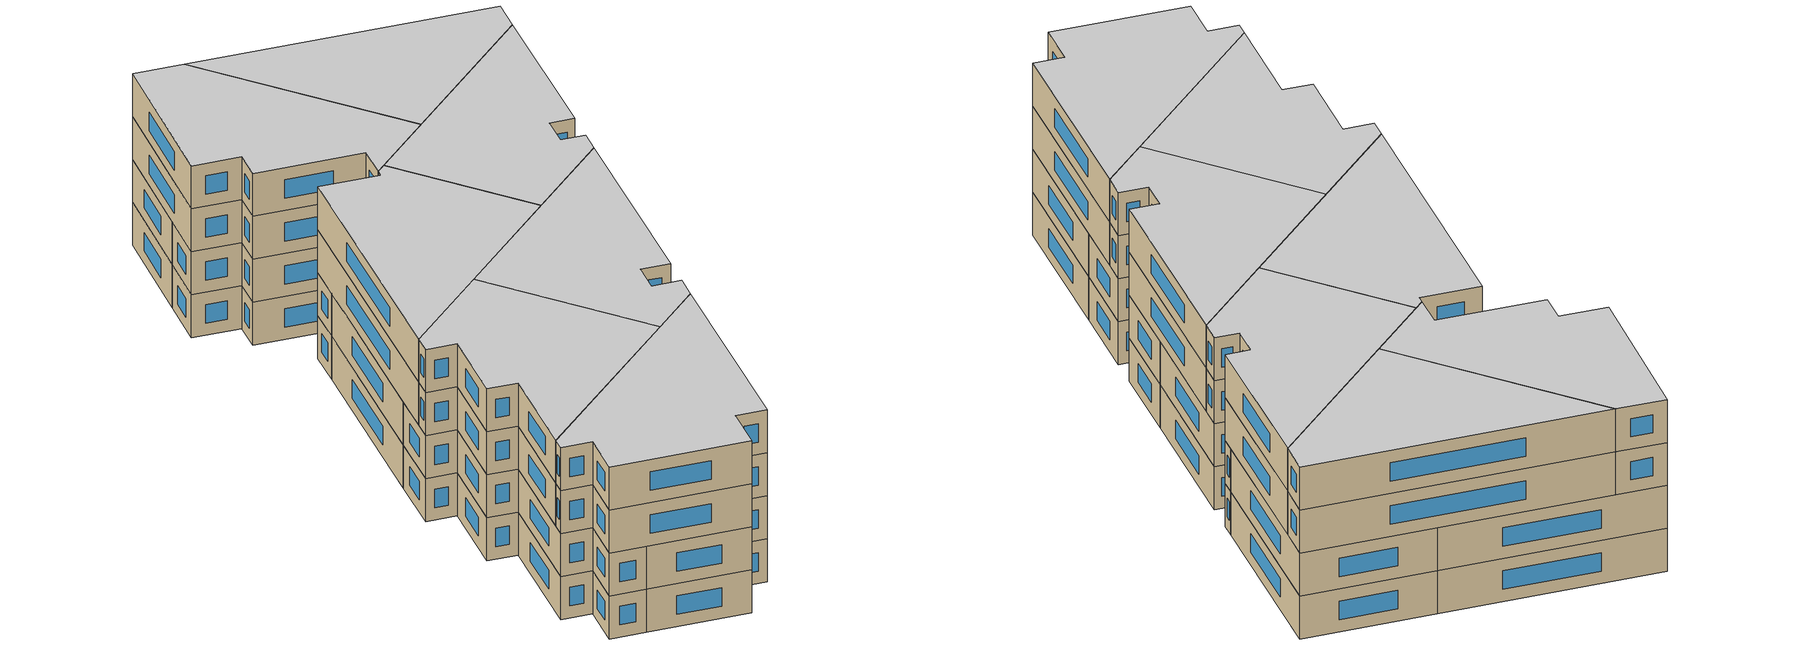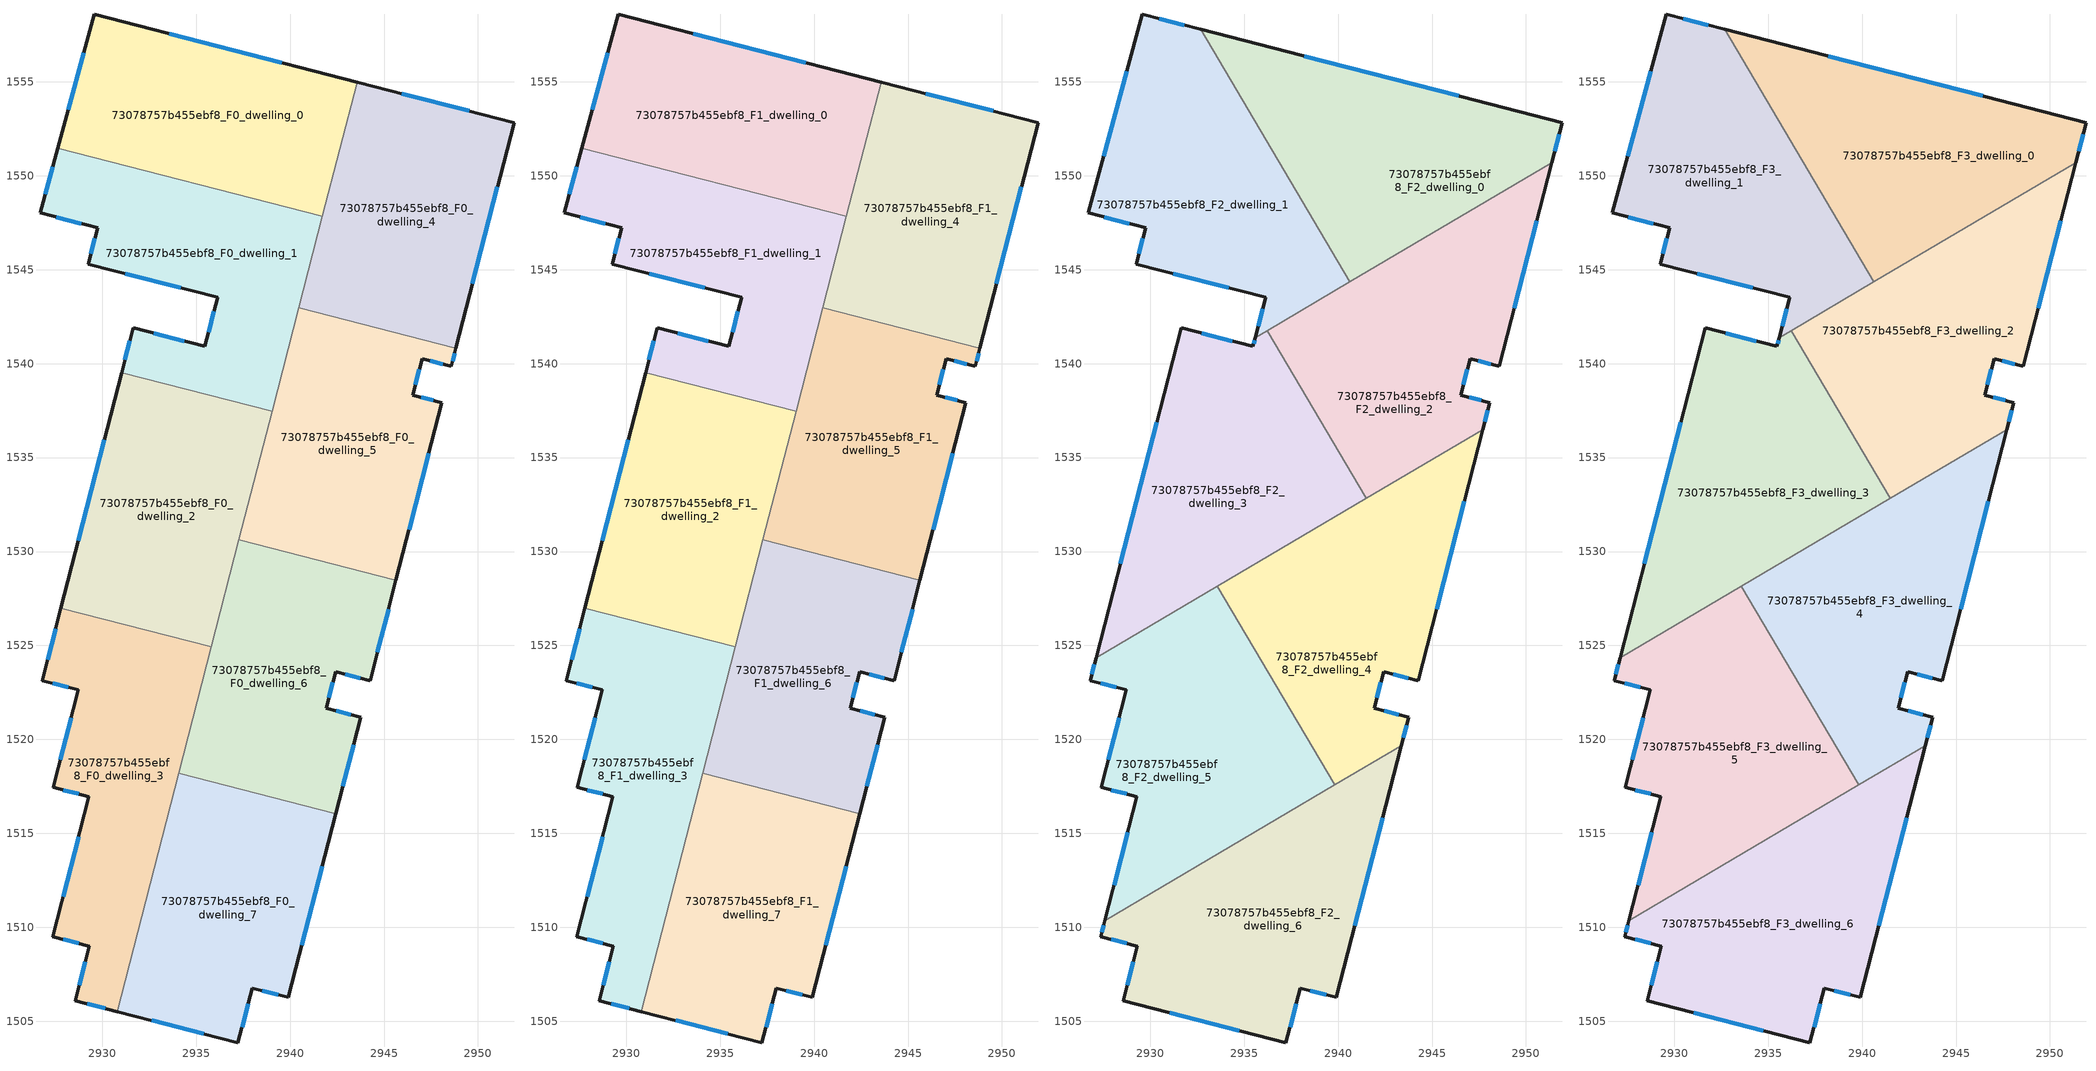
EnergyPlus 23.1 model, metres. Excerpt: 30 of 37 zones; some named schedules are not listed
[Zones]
73078757b455ebf8_F0_dwelling_0
 floor ground (EU_floor_Construction): 2943.56,1554.99 2941.72,1547.84 2927.63,1551.48 2929.58,1558.6 z0
 wall outside (EU_wall_Construction): 2943.56,1554.99 2929.58,1558.6 2927.63,1551.48 z0:3
 wall to 73078757b455ebf8_F0_dwelling_1 (EU_wall_Construction): 2927.63,1551.48 2941.72,1547.84 z0:3
 wall to 73078757b455ebf8_F0_dwelling_4 (EU_wall_Construction): 2941.72,1547.84 2943.56,1554.99 z0:3
 window (EU_Window_Construction): 2929.02,1556.56 2928.19,1553.51 / 2939.57,1556.02 2933.57,1557.57 z0.86:2.14
73078757b455ebf8_F0_dwelling_1
 floor ground (EU_floor_Construction): 2941.72,1547.84 2939.04,1537.45 2931.03,1539.52 2931.65,1541.9 2935.47,1540.92 2936.14,1543.52 2929.26,1545.3 2929.76,1547.23 2926.69,1548.03 2927.63,1551.48 z0
 wall outside (EU_wall_Construction): 2927.63,1551.48 2926.69,1548.03 2929.76,1547.23 2929.26,1545.3 2936.14,1543.52 2935.47,1540.92 2931.65,1541.9 2931.03,1539.52 z0:3
 wall to 73078757b455ebf8_F0_dwelling_2 (EU_wall_Construction): 2931.03,1539.52 2939.04,1537.45 z0:3
 wall to 73078757b455ebf8_F0_dwelling_5 (EU_wall_Construction): 2939.04,1537.45 2940.47,1542.98 z0:3
 wall to 73078757b455ebf8_F0_dwelling_4 (EU_wall_Construction): 2940.47,1542.99 2941.72,1547.84 z0:3
 window (EU_Window_Construction): 2931.22,1544.79 2934.17,1544.03 / 2929.61,1546.68 2929.4,1545.85 / 2927.56,1547.8 2928.88,1547.46 / 2927.36,1550.49 2926.96,1549.01 / 2931.47,1541.22 2931.21,1540.2 / 2934.38,1541.2 2932.74,1541.62 / 2935.95,1542.78 2935.66,1541.66 z0.86:2.14
73078757b455ebf8_F0_dwelling_2
 floor ground (EU_floor_Construction): 2939.04,1537.45 2935.81,1524.93 2927.8,1526.99 2931.03,1539.52 z0
 wall outside (EU_wall_Construction): 2931.03,1539.52 2927.8,1526.99 z0:3
 wall to 73078757b455ebf8_F0_dwelling_3 (EU_wall_Construction): 2927.8,1526.99 2935.81,1524.93 z0:3
 wall to 73078757b455ebf8_F0_dwelling_6 (EU_wall_Construction): 2935.81,1524.93 2937.28,1530.62 z0:3
 wall to 73078757b455ebf8_F0_dwelling_5 (EU_wall_Construction): 2937.28,1530.62 2939.04,1537.45 z0:3
 window (EU_Window_Construction): 2930.11,1535.94 2928.73,1530.57 z0.86:2.14
73078757b455ebf8_F0_dwelling_3
 floor ground (EU_floor_Construction): 2935.81,1524.93 2930.81,1505.51 2928.55,1506.09 2929.3,1509 2927.37,1509.5 2929.29,1516.95 2927.4,1517.44 2928.73,1522.63 2926.81,1523.13 2927.8,1526.99 z0
 wall outside (EU_wall_Construction): 2927.8,1526.99 2926.81,1523.13 2928.73,1522.63 2927.4,1517.44 2929.29,1516.95 2927.37,1509.5 2929.3,1509 2928.55,1506.09 2930.81,1505.51 z0:3
 wall to 73078757b455ebf8_F0_dwelling_7 (EU_wall_Construction): 2930.81,1505.51 2934.08,1518.19 z0:3
 wall to 73078757b455ebf8_F0_dwelling_6 (EU_wall_Construction): 2934.08,1518.19 2935.81,1524.93 z0:3
 window (EU_Window_Construction): 2927.94,1517.3 2928.75,1517.09 / 2928.35,1521.15 2927.78,1518.92 / 2927.36,1522.99 2928.18,1522.77 / 2927.52,1525.89 2927.09,1524.23 / 2929.2,1505.93 2930.16,1505.68 / 2929.09,1508.17 2928.77,1506.92 / 2927.92,1509.35 2928.75,1509.14 / 2928.74,1514.82 2927.92,1511.63 z0.86:2.14
73078757b455ebf8_F0_dwelling_4
 floor ground (EU_floor_Construction): 2951.92,1552.84 2948.83,1540.83 2940.47,1542.99 2943.56,1554.99 z0
 wall outside (EU_wall_Construction): 2948.83,1540.83 2951.92,1552.84 2943.56,1554.99 z0:3
 wall to 73078757b455ebf8_F0_dwelling_5 (EU_wall_Construction): 2940.47,1542.99 2948.83,1540.83 z0:3
 window (EU_Window_Construction): 2949.53,1553.45 2945.95,1554.37 / 2949.71,1544.26 2951.04,1549.41 z0.86:2.14
73078757b455ebf8_F0_dwelling_5
 floor ground (EU_floor_Construction): 2948.83,1540.83 2948.58,1539.86 2947.03,1540.26 2946.53,1538.33 2948.08,1537.93 2945.64,1528.47 2937.28,1530.62 2940.47,1542.99 z0
 wall outside (EU_wall_Construction): 2945.64,1528.47 2948.08,1537.93 2946.53,1538.33 2947.03,1540.26 2948.58,1539.86 2948.83,1540.83 z0:3
 wall to 73078757b455ebf8_F0_dwelling_6 (EU_wall_Construction): 2937.28,1530.62 2945.64,1528.47 z0:3
 window (EU_Window_Construction): 2948.65,1540.14 2948.75,1540.55 / 2947.47,1540.15 2948.13,1539.98 / 2946.67,1538.88 2946.88,1539.71 / 2947.63,1538.04 2946.97,1538.21 / 2946.33,1531.17 2947.38,1535.22 z0.86:2.14
73078757b455ebf8_F0_dwelling_6
 floor ground (EU_floor_Construction): 2945.64,1528.47 2944.26,1523.12 2942.42,1523.59 2941.92,1521.65 2943.76,1521.18 2942.43,1516.04 2934.08,1518.19 2937.28,1530.62 z0
 wall outside (EU_wall_Construction): 2942.43,1516.04 2943.76,1521.18 2941.92,1521.65 2942.42,1523.59 2944.26,1523.12 2945.64,1528.47 z0:3
 wall to 73078757b455ebf8_F0_dwelling_7 (EU_wall_Construction): 2934.08,1518.19 2942.43,1516.04 z0:3
 window (EU_Window_Construction): 2943.23,1521.31 2942.44,1521.52 / 2942.81,1517.5 2943.38,1519.71 / 2944.65,1524.64 2945.24,1526.94 / 2942.94,1523.45 2943.73,1523.25 / 2942.06,1522.21 2942.28,1523.04 z0.86:2.14
73078757b455ebf8_F0_dwelling_7
 floor ground (EU_floor_Construction): 2942.43,1516.04 2939.91,1506.26 2937.98,1506.76 2937.23,1503.86 2930.81,1505.51 2934.08,1518.19 z0
 wall outside (EU_wall_Construction): 2930.81,1505.51 2937.23,1503.86 2937.98,1506.76 2939.91,1506.26 2942.43,1516.04 z0:3
 window (EU_Window_Construction): 2932.64,1505.04 2935.39,1504.33 / 2940.63,1509.05 2941.71,1513.24 / 2938.53,1506.62 2939.36,1506.4 / 2937.44,1504.69 2937.76,1505.93 z0.86:2.14
73078757b455ebf8_F1_dwelling_0
 floor to 73078757b455ebf8_F0_dwelling_0 (EU_floor_Construction): 2943.56,1554.99 2941.72,1547.84 2927.63,1551.48 2929.58,1558.6 z3
 wall outside (EU_wall_Construction): 2943.56,1554.99 2929.58,1558.6 2927.63,1551.48 z3:6
 wall to 73078757b455ebf8_F1_dwelling_1 (EU_wall_Construction): 2927.63,1551.48 2941.72,1547.84 z3:6
 wall to 73078757b455ebf8_F1_dwelling_4 (EU_wall_Construction): 2941.72,1547.84 2943.56,1554.99 z3:6
 window (EU_Window_Construction): 2929.02,1556.56 2928.19,1553.51 / 2939.57,1556.02 2933.57,1557.57 z3.86:5.14
73078757b455ebf8_F1_dwelling_1
 floor to 73078757b455ebf8_F0_dwelling_1 (EU_floor_Construction): 2941.72,1547.84 2939.04,1537.45 2931.03,1539.52 2931.65,1541.9 2935.47,1540.92 2936.14,1543.52 2929.26,1545.3 2929.76,1547.23 2926.69,1548.03 2927.63,1551.48 z3
 wall outside (EU_wall_Construction): 2927.63,1551.48 2926.69,1548.03 2929.76,1547.23 2929.26,1545.3 2936.14,1543.52 2935.47,1540.92 2931.65,1541.9 2931.03,1539.52 z3:6
 wall to 73078757b455ebf8_F1_dwelling_2 (EU_wall_Construction): 2931.03,1539.52 2939.04,1537.45 z3:6
 wall to 73078757b455ebf8_F1_dwelling_5 (EU_wall_Construction): 2939.04,1537.45 2940.47,1542.98 z3:6
 wall to 73078757b455ebf8_F1_dwelling_4 (EU_wall_Construction): 2940.47,1542.99 2941.72,1547.84 z3:6
 window (EU_Window_Construction): 2931.22,1544.79 2934.17,1544.03 / 2929.61,1546.68 2929.4,1545.85 / 2927.56,1547.8 2928.88,1547.46 / 2927.36,1550.49 2926.96,1549.01 / 2931.47,1541.22 2931.21,1540.2 / 2934.38,1541.2 2932.74,1541.62 / 2935.95,1542.78 2935.66,1541.66 z3.86:5.14
73078757b455ebf8_F1_dwelling_2
 floor to 73078757b455ebf8_F0_dwelling_2 (EU_floor_Construction): 2939.04,1537.45 2935.81,1524.93 2927.8,1526.99 2931.03,1539.52 z3
 wall outside (EU_wall_Construction): 2931.03,1539.52 2927.8,1526.99 z3:6
 wall to 73078757b455ebf8_F1_dwelling_3 (EU_wall_Construction): 2927.8,1526.99 2935.81,1524.93 z3:6
 wall to 73078757b455ebf8_F1_dwelling_6 (EU_wall_Construction): 2935.81,1524.93 2937.28,1530.62 z3:6
 wall to 73078757b455ebf8_F1_dwelling_5 (EU_wall_Construction): 2937.28,1530.62 2939.04,1537.45 z3:6
 window (EU_Window_Construction): 2930.11,1535.94 2928.73,1530.57 z3.86:5.14
73078757b455ebf8_F1_dwelling_3
 floor to 73078757b455ebf8_F0_dwelling_3 (EU_floor_Construction): 2935.81,1524.93 2930.81,1505.51 2928.55,1506.09 2929.3,1509 2927.37,1509.5 2929.29,1516.95 2927.4,1517.44 2928.73,1522.63 2926.81,1523.13 2927.8,1526.99 z3
 wall outside (EU_wall_Construction): 2927.8,1526.99 2926.81,1523.13 2928.73,1522.63 2927.4,1517.44 2929.29,1516.95 2927.37,1509.5 2929.3,1509 2928.55,1506.09 2930.81,1505.51 z3:6
 wall to 73078757b455ebf8_F1_dwelling_7 (EU_wall_Construction): 2930.81,1505.51 2934.08,1518.19 z3:6
 wall to 73078757b455ebf8_F1_dwelling_6 (EU_wall_Construction): 2934.08,1518.19 2935.81,1524.93 z3:6
 window (EU_Window_Construction): 2927.94,1517.3 2928.75,1517.09 / 2928.35,1521.15 2927.78,1518.92 / 2927.36,1522.99 2928.18,1522.77 / 2927.52,1525.89 2927.09,1524.23 / 2929.2,1505.93 2930.16,1505.68 / 2929.09,1508.17 2928.77,1506.92 / 2927.92,1509.35 2928.75,1509.14 / 2928.74,1514.82 2927.92,1511.63 z3.86:5.14
73078757b455ebf8_F1_dwelling_4
 floor to 73078757b455ebf8_F0_dwelling_4 (EU_floor_Construction): 2951.92,1552.84 2948.83,1540.83 2940.47,1542.99 2943.56,1554.99 z3
 wall outside (EU_wall_Construction): 2948.83,1540.83 2951.92,1552.84 2943.56,1554.99 z3:6
 wall to 73078757b455ebf8_F1_dwelling_5 (EU_wall_Construction): 2940.47,1542.99 2948.83,1540.83 z3:6
 window (EU_Window_Construction): 2949.53,1553.45 2945.95,1554.37 / 2949.71,1544.26 2951.04,1549.41 z3.86:5.14
73078757b455ebf8_F1_dwelling_5
 floor to 73078757b455ebf8_F0_dwelling_5 (EU_floor_Construction): 2948.83,1540.83 2948.58,1539.86 2947.03,1540.26 2946.53,1538.33 2948.08,1537.93 2945.64,1528.47 2937.28,1530.62 2940.47,1542.99 z3
 wall outside (EU_wall_Construction): 2945.64,1528.47 2948.08,1537.93 2946.53,1538.33 2947.03,1540.26 2948.58,1539.86 2948.83,1540.83 z3:6
 wall to 73078757b455ebf8_F1_dwelling_6 (EU_wall_Construction): 2937.28,1530.62 2945.64,1528.47 z3:6
 window (EU_Window_Construction): 2948.65,1540.14 2948.75,1540.55 / 2947.47,1540.15 2948.13,1539.98 / 2946.67,1538.88 2946.88,1539.71 / 2947.63,1538.04 2946.97,1538.21 / 2946.33,1531.17 2947.38,1535.22 z3.86:5.14
73078757b455ebf8_F1_dwelling_6
 floor to 73078757b455ebf8_F0_dwelling_6 (EU_floor_Construction): 2945.64,1528.47 2944.26,1523.12 2942.42,1523.59 2941.92,1521.65 2943.76,1521.18 2942.43,1516.04 2934.08,1518.19 2937.28,1530.62 z3
 wall outside (EU_wall_Construction): 2942.43,1516.04 2943.76,1521.18 2941.92,1521.65 2942.42,1523.59 2944.26,1523.12 2945.64,1528.47 z3:6
 wall to 73078757b455ebf8_F1_dwelling_7 (EU_wall_Construction): 2934.08,1518.19 2942.43,1516.04 z3:6
 window (EU_Window_Construction): 2943.23,1521.31 2942.44,1521.52 / 2942.81,1517.5 2943.38,1519.71 / 2944.65,1524.64 2945.24,1526.94 / 2942.94,1523.45 2943.73,1523.25 / 2942.06,1522.21 2942.28,1523.04 z3.86:5.14
73078757b455ebf8_F1_dwelling_7
 floor to 73078757b455ebf8_F0_dwelling_7 (EU_floor_Construction): 2942.43,1516.04 2939.91,1506.26 2937.98,1506.76 2937.23,1503.86 2930.81,1505.51 2934.08,1518.19 z3
 wall outside (EU_wall_Construction): 2930.81,1505.51 2937.23,1503.86 2937.98,1506.76 2939.91,1506.26 2942.43,1516.04 z3:6
 window (EU_Window_Construction): 2932.64,1505.04 2935.39,1504.33 / 2940.63,1509.05 2941.71,1513.24 / 2938.53,1506.62 2939.36,1506.4 / 2937.44,1504.69 2937.76,1505.93 z3.86:5.14
73078757b455ebf8_F2_dwelling_0
 floor to 73078757b455ebf8_F1_dwelling_0 (EU_floor_Construction): 2943.56,1554.99 2941.72,1547.84 2938,1548.8 2932.7,1557.79 z6
 floor to 73078757b455ebf8_F1_dwelling_4 (EU_floor_Construction): 2951.92,1552.84 2951.37,1550.69 2940.86,1544.49 2943.56,1554.99 z6
 floor to 73078757b455ebf8_F1_dwelling_1 (EU_floor_Construction): 2941.72,1547.84 2940.86,1544.49 2940.63,1544.35 2938,1548.8 z6
 wall outside (EU_wall_Construction): 2951.37,1550.69 2951.92,1552.84 2932.7,1557.79 z6:9
 wall to 73078757b455ebf8_F2_dwelling_1 (EU_wall_Construction): 2932.7,1557.79 2940.63,1544.35 z6:9
 wall to 73078757b455ebf8_F2_dwelling_2 (EU_wall_Construction): 2940.63,1544.35 2951.37,1550.69 z6:9
 window (EU_Window_Construction): 2951.53,1551.3 2951.76,1552.22 / 2946.43,1554.25 2938.19,1556.38 z6.86:8.14
73078757b455ebf8_F2_dwelling_1
 floor to 73078757b455ebf8_F1_dwelling_1 (EU_floor_Construction): 2938,1548.8 2940.63,1544.35 2935.59,1541.38 2936.14,1543.52 2929.26,1545.3 2929.76,1547.23 2926.69,1548.03 2927.63,1551.48 z6
 floor to 73078757b455ebf8_F1_dwelling_0 (EU_floor_Construction): 2932.7,1557.79 2938,1548.8 2927.63,1551.48 2929.58,1558.6 z6
 wall outside (EU_wall_Construction): 2932.7,1557.79 2929.58,1558.6 2926.69,1548.03 2929.76,1547.23 2929.26,1545.3 2936.14,1543.52 2935.59,1541.38 z6:9
 wall to 73078757b455ebf8_F2_dwelling_3 (EU_wall_Construction): 2935.59,1541.38 2936.23,1541.76 z6:9
 wall to 73078757b455ebf8_F2_dwelling_2 (EU_wall_Construction): 2936.23,1541.76 2940.63,1544.35 z6:9
 window (EU_Window_Construction): 2931.81,1558.02 2930.47,1558.37 / 2935.98,1542.91 2935.74,1541.99 / 2931.22,1544.79 2934.17,1544.03 / 2929.61,1546.68 2929.4,1545.85 / 2927.56,1547.8 2928.88,1547.46 / 2928.75,1555.58 2927.51,1551.05 z6.86:8.14
73078757b455ebf8_F2_dwelling_2
 floor to 73078757b455ebf8_F1_dwelling_5 (EU_floor_Construction): 2948.83,1540.83 2948.58,1539.86 2947.03,1540.26 2946.53,1538.33 2948.08,1537.93 2947.71,1536.49 2941.5,1532.83 2938.96,1537.14 2940.47,1542.99 z6
 floor to 73078757b455ebf8_F1_dwelling_4 (EU_floor_Construction): 2951.37,1550.69 2948.83,1540.83 2940.47,1542.99 2940.86,1544.49 z6
 floor to 73078757b455ebf8_F1_dwelling_1 (EU_floor_Construction): 2940.86,1544.49 2939.04,1537.45 2938.72,1537.54 2936.23,1541.76 z6
 floor to 73078757b455ebf8_F1_dwelling_2 (EU_floor_Construction): 2939.04,1537.45 2938.96,1537.14 2938.72,1537.54 z6
 wall outside (EU_wall_Construction): 2947.71,1536.49 2948.08,1537.93 2946.53,1538.33 2947.03,1540.26 2948.58,1539.86 2951.37,1550.69 z6:9
 wall to 73078757b455ebf8_F2_dwelling_3 (EU_wall_Construction): 2936.23,1541.76 2941.5,1532.83 z6:9
 wall to 73078757b455ebf8_F2_dwelling_4 (EU_wall_Construction): 2941.5,1532.83 2947.71,1536.49 z6:9
 window (EU_Window_Construction): 2949.37,1542.96 2950.57,1547.6 / 2947.47,1540.15 2948.13,1539.98 / 2946.67,1538.88 2946.88,1539.71 / 2947.63,1538.04 2946.97,1538.21 / 2947.81,1536.9 2947.97,1537.52 z6.86:8.14
73078757b455ebf8_F2_dwelling_3
 floor to 73078757b455ebf8_F1_dwelling_2 (EU_floor_Construction): 2938.72,1537.54 2938.96,1537.14 2937.19,1530.29 2930.45,1526.31 2927.8,1526.99 2931.03,1539.52 z6
 floor to 73078757b455ebf8_F1_dwelling_1 (EU_floor_Construction): 2936.23,1541.76 2938.72,1537.54 2931.03,1539.52 2931.65,1541.9 2935.47,1540.92 2935.59,1541.38 z6
 floor to 73078757b455ebf8_F1_dwelling_5 (EU_floor_Construction): 2938.96,1537.14 2941.5,1532.83 2937.61,1530.54 2937.28,1530.62 z6
 floor to 73078757b455ebf8_F1_dwelling_3 (EU_floor_Construction): 2930.45,1526.31 2927.12,1524.34 2927.8,1526.99 z6
 floor to 73078757b455ebf8_F1_dwelling_6 (EU_floor_Construction): 2937.61,1530.54 2937.19,1530.29 2937.28,1530.62 z6
 wall outside (EU_wall_Construction): 2935.59,1541.38 2935.47,1540.92 2931.65,1541.9 2927.12,1524.34 z6:9
 wall to 73078757b455ebf8_F2_dwelling_5 (EU_wall_Construction): 2927.12,1524.34 2933.58,1528.15 z6:9
 wall to 73078757b455ebf8_F2_dwelling_4 (EU_wall_Construction): 2933.58,1528.15 2941.5,1532.83 z6:9
 window (EU_Window_Construction): 2934.38,1541.2 2932.74,1541.62 / 2935.55,1541.25 2935.5,1541.05 / 2930.35,1536.88 2928.41,1529.36 z6.86:8.14
73078757b455ebf8_F2_dwelling_4
 floor to 73078757b455ebf8_F1_dwelling_6 (EU_floor_Construction): 2945.64,1528.47 2944.26,1523.12 2942.42,1523.59 2941.92,1521.65 2943.76,1521.18 2943.37,1519.67 2939.82,1517.57 2935.71,1524.54 2937.19,1530.29 2937.61,1530.54 z6
 floor to 73078757b455ebf8_F1_dwelling_2 (EU_floor_Construction): 2937.19,1530.29 2935.81,1524.93 2935.42,1525.03 2933.58,1528.15 z6
 floor to 73078757b455ebf8_F1_dwelling_5 (EU_floor_Construction): 2947.71,1536.49 2945.64,1528.47 2937.61,1530.54 z6
 floor to 73078757b455ebf8_F1_dwelling_3 (EU_floor_Construction): 2935.81,1524.93 2935.71,1524.54 2935.42,1525.03 z6
 wall outside (EU_wall_Construction): 2943.37,1519.67 2943.76,1521.18 2941.92,1521.65 2942.42,1523.59 2944.26,1523.12 2947.71,1536.49 z6:9
 wall to 73078757b455ebf8_F2_dwelling_5 (EU_wall_Construction): 2933.58,1528.15 2939.82,1517.57 z6:9
 wall to 73078757b455ebf8_F2_dwelling_6 (EU_wall_Construction): 2939.82,1517.57 2943.37,1519.67 z6:9
 window (EU_Window_Construction): 2943.48,1520.1 2943.65,1520.75 / 2945.24,1526.94 2946.72,1532.67 / 2942.94,1523.45 2943.73,1523.25 / 2942.06,1522.21 2942.28,1523.04 / 2943.23,1521.31 2942.44,1521.52 z6.86:8.14
73078757b455ebf8_F2_dwelling_5
 floor to 73078757b455ebf8_F1_dwelling_3 (EU_floor_Construction): 2935.42,1525.03 2935.71,1524.54 2932.86,1513.46 2927.59,1510.35 2929.29,1516.95 2927.4,1517.44 2928.73,1522.63 2926.81,1523.13 2927.12,1524.34 2930.45,1526.31 z6
 floor to 73078757b455ebf8_F1_dwelling_6 (EU_floor_Construction): 2935.71,1524.54 2939.82,1517.57 2938.8,1516.97 2934.08,1518.19 z6
 floor to 73078757b455ebf8_F1_dwelling_7 (EU_floor_Construction): 2938.8,1516.97 2932.86,1513.46 2934.08,1518.19 z6
 floor to 73078757b455ebf8_F1_dwelling_2 (EU_floor_Construction): 2933.58,1528.15 2935.42,1525.03 2930.45,1526.31 z6
 wall outside (EU_wall_Construction): 2927.12,1524.34 2926.81,1523.13 2928.73,1522.63 2927.4,1517.44 2929.29,1516.95 2927.59,1510.35 z6:9
 wall to 73078757b455ebf8_F2_dwelling_6 (EU_wall_Construction): 2927.59,1510.35 2939.82,1517.57 z6:9
 window (EU_Window_Construction): 2927.94,1517.3 2928.75,1517.09 / 2928.35,1521.15 2927.78,1518.92 / 2927.36,1522.99 2928.18,1522.77 / 2927.03,1524 2926.9,1523.47 / 2928.8,1515.07 2928.07,1512.24 z6.86:8.14
73078757b455ebf8_F2_dwelling_6
 floor to 73078757b455ebf8_F1_dwelling_7 (EU_floor_Construction): 2942.43,1516.04 2939.91,1506.26 2937.98,1506.76 2937.23,1503.86 2930.81,1505.51 2932.86,1513.46 2938.8,1516.97 z6
 floor to 73078757b455ebf8_F1_dwelling_3 (EU_floor_Construction): 2932.86,1513.46 2930.81,1505.51 2928.55,1506.09 2929.3,1509 2927.37,1509.5 2927.59,1510.35 z6
 floor to 73078757b455ebf8_F1_dwelling_6 (EU_floor_Construction): 2943.37,1519.67 2942.43,1516.04 2938.8,1516.97 z6
 wall outside (EU_wall_Construction): 2927.59,1510.35 2927.37,1509.5 2929.3,1509 2928.55,1506.09 2937.23,1503.86 2937.98,1506.76 2939.91,1506.26 2943.37,1519.67 z6:9
 window (EU_Window_Construction): 2931.03,1505.45 2934.75,1504.49 / 2929.09,1508.17 2928.77,1506.92 / 2927.92,1509.35 2928.75,1509.14 / 2927.52,1510.11 2927.43,1509.74 / 2940.9,1510.09 2942.38,1515.83 / 2938.53,1506.62 2939.36,1506.4 / 2937.44,1504.69 2937.76,1505.93 z6.86:8.14
73078757b455ebf8_F3_dwelling_0
 floor to 73078757b455ebf8_F2_dwelling_0 (EU_floor_Construction): 2951.92,1552.84 2951.37,1550.69 2940.63,1544.35 2932.7,1557.79 z9
 wall outside (EU_wall_Construction): 2951.37,1550.69 2951.92,1552.84 2932.7,1557.79 z9:12
 wall to 73078757b455ebf8_F3_dwelling_1 (EU_wall_Construction): 2932.7,1557.79 2940.63,1544.35 z9:12
 wall to 73078757b455ebf8_F3_dwelling_2 (EU_wall_Construction): 2940.63,1544.35 2951.37,1550.69 z9:12
 window (EU_Window_Construction): 2951.53,1551.3 2951.76,1552.22 / 2946.43,1554.25 2938.19,1556.38 z9.86:11.14
 ceiling to 73078757b455ebf8_F4_dwelling_0 (EU_floor_Construction): 2951.37,1550.69 2951.92,1552.84 2932.7,1557.79 2940.63,1544.35 z12
73078757b455ebf8_F3_dwelling_1
 floor to 73078757b455ebf8_F2_dwelling_1 (EU_floor_Construction): 2932.7,1557.79 2940.63,1544.35 2935.59,1541.38 2936.14,1543.52 2929.26,1545.3 2929.76,1547.23 2926.69,1548.03 2929.58,1558.6 z9
 wall outside (EU_wall_Construction): 2932.7,1557.79 2929.58,1558.6 2926.69,1548.03 2929.76,1547.23 2929.26,1545.3 2936.14,1543.52 2935.59,1541.38 z9:12
 wall to 73078757b455ebf8_F3_dwelling_3 (EU_wall_Construction): 2935.59,1541.38 2936.23,1541.76 z9:12
 wall to 73078757b455ebf8_F3_dwelling_2 (EU_wall_Construction): 2936.23,1541.76 2940.63,1544.35 z9:12
 window (EU_Window_Construction): 2931.81,1558.02 2930.47,1558.37 / 2935.98,1542.91 2935.74,1541.99 / 2931.22,1544.79 2934.17,1544.03 / 2929.61,1546.68 2929.4,1545.85 / 2927.56,1547.8 2928.88,1547.46 / 2928.75,1555.58 2927.51,1551.05 z9.86:11.14
 ceiling to 73078757b455ebf8_F4_dwelling_1 (EU_floor_Construction): 2940.63,1544.35 2932.7,1557.79 2929.58,1558.6 2926.69,1548.03 2929.76,1547.23 2929.26,1545.3 2936.14,1543.52 2935.59,1541.38 z12
73078757b455ebf8_F3_dwelling_2
 floor to 73078757b455ebf8_F2_dwelling_2 (EU_floor_Construction): 2951.37,1550.69 2948.58,1539.86 2947.03,1540.26 2946.53,1538.33 2948.08,1537.93 2947.71,1536.49 2941.5,1532.83 2936.23,1541.76 z9
 wall outside (EU_wall_Construction): 2947.71,1536.49 2948.08,1537.93 2946.53,1538.33 2947.03,1540.26 2948.58,1539.86 2951.37,1550.69 z9:12
 wall to 73078757b455ebf8_F3_dwelling_3 (EU_wall_Construction): 2936.23,1541.76 2941.5,1532.83 z9:12
 wall to 73078757b455ebf8_F3_dwelling_4 (EU_wall_Construction): 2941.5,1532.83 2947.71,1536.49 z9:12
 window (EU_Window_Construction): 2949.37,1542.96 2950.57,1547.6 / 2947.47,1540.15 2948.13,1539.98 / 2946.67,1538.88 2946.88,1539.71 / 2947.63,1538.04 2946.97,1538.21 / 2947.81,1536.9 2947.97,1537.52 z9.86:11.14
 ceiling to 73078757b455ebf8_F4_dwelling_2 (EU_floor_Construction): 2947.71,1536.49 2948.08,1537.93 2946.53,1538.33 2947.03,1540.26 2948.58,1539.86 2951.37,1550.69 2936.23,1541.76 2941.5,1532.83 z12
73078757b455ebf8_F3_dwelling_3
 floor to 73078757b455ebf8_F2_dwelling_3 (EU_floor_Construction): 2936.23,1541.76 2941.5,1532.83 2927.12,1524.34 2931.65,1541.9 2935.47,1540.92 2935.59,1541.38 z9
 wall outside (EU_wall_Construction): 2935.59,1541.38 2935.47,1540.92 2931.65,1541.9 2927.12,1524.34 z9:12
 wall to 73078757b455ebf8_F3_dwelling_5 (EU_wall_Construction): 2927.12,1524.34 2933.58,1528.15 z9:12
 wall to 73078757b455ebf8_F3_dwelling_4 (EU_wall_Construction): 2933.58,1528.15 2941.5,1532.83 z9:12
 window (EU_Window_Construction): 2934.38,1541.2 2932.74,1541.62 / 2935.55,1541.25 2935.5,1541.05 / 2930.35,1536.88 2928.41,1529.36 z9.86:11.14
 ceiling to 73078757b455ebf8_F4_dwelling_3 (EU_floor_Construction): 2941.5,1532.83 2936.23,1541.76 2935.59,1541.38 2935.47,1540.92 2931.65,1541.9 2927.12,1524.34 z12
73078757b455ebf8_F3_dwelling_4
 floor to 73078757b455ebf8_F2_dwelling_4 (EU_floor_Construction): 2947.71,1536.49 2944.26,1523.12 2942.42,1523.59 2941.92,1521.65 2943.76,1521.18 2943.37,1519.67 2939.82,1517.57 2933.58,1528.15 z9
 wall outside (EU_wall_Construction): 2943.37,1519.67 2943.76,1521.18 2941.92,1521.65 2942.42,1523.59 2944.26,1523.12 2947.71,1536.49 z9:12
 wall to 73078757b455ebf8_F3_dwelling_5 (EU_wall_Construction): 2933.58,1528.15 2939.82,1517.57 z9:12
 wall to 73078757b455ebf8_F3_dwelling_6 (EU_wall_Construction): 2939.82,1517.57 2943.37,1519.67 z9:12
 window (EU_Window_Construction): 2943.48,1520.1 2943.65,1520.75 / 2945.24,1526.94 2946.72,1532.67 / 2942.94,1523.45 2943.73,1523.25 / 2942.06,1522.21 2942.28,1523.04 / 2943.23,1521.31 2942.44,1521.52 z9.86:11.14
 ceiling to 73078757b455ebf8_F4_dwelling_4 (EU_floor_Construction): 2943.37,1519.67 2943.76,1521.18 2941.92,1521.65 2942.42,1523.59 2944.26,1523.12 2947.71,1536.49 2933.58,1528.15 2939.82,1517.57 z12
73078757b455ebf8_F3_dwelling_5
 floor to 73078757b455ebf8_F2_dwelling_5 (EU_floor_Construction): 2933.58,1528.15 2939.82,1517.57 2927.59,1510.35 2929.29,1516.95 2927.4,1517.44 2928.73,1522.63 2926.81,1523.13 2927.12,1524.34 z9
 wall outside (EU_wall_Construction): 2927.12,1524.34 2926.81,1523.13 2928.73,1522.63 2927.4,1517.44 2929.29,1516.95 2927.59,1510.35 z9:12
 wall to 73078757b455ebf8_F3_dwelling_6 (EU_wall_Construction): 2927.59,1510.35 2939.82,1517.57 z9:12
 window (EU_Window_Construction): 2927.94,1517.3 2928.75,1517.09 / 2928.35,1521.15 2927.78,1518.92 / 2927.36,1522.99 2928.18,1522.77 / 2927.03,1524 2926.9,1523.47 / 2928.8,1515.07 2928.07,1512.24 z9.86:11.14
 ceiling to 73078757b455ebf8_F4_dwelling_5 (EU_floor_Construction): 2939.82,1517.57 2933.58,1528.15 2927.12,1524.34 2926.81,1523.13 2928.73,1522.63 2927.4,1517.44 2929.29,1516.95 2927.59,1510.35 z12
73078757b455ebf8_F3_dwelling_6
 floor to 73078757b455ebf8_F2_dwelling_6 (EU_floor_Construction): 2943.37,1519.67 2939.91,1506.26 2937.98,1506.76 2937.23,1503.86 2928.55,1506.09 2929.3,1509 2927.37,1509.5 2927.59,1510.35 z9
 wall outside (EU_wall_Construction): 2927.59,1510.35 2927.37,1509.5 2929.3,1509 2928.55,1506.09 2937.23,1503.86 2937.98,1506.76 2939.91,1506.26 2943.37,1519.67 z9:12
 window (EU_Window_Construction): 2931.03,1505.45 2934.75,1504.49 / 2929.09,1508.17 2928.77,1506.92 / 2927.92,1509.35 2928.75,1509.14 / 2927.52,1510.11 2927.43,1509.74 / 2940.9,1510.09 2942.38,1515.83 / 2938.53,1506.62 2939.36,1506.4 / 2937.44,1504.69 2937.76,1505.93 z9.86:11.14
 ceiling to 73078757b455ebf8_F4_dwelling_6 (EU_floor_Construction): 2939.91,1506.26 2943.37,1519.67 2927.59,1510.35 2927.37,1509.5 2929.3,1509 2928.55,1506.09 2937.23,1503.86 2937.98,1506.76 z12
[Building]
EU S2 Campaign: North Axis=0; Terrain=City; Solar Distribution=FullExterior
[Site:Location]
Helsinki-Vantaa.AP: Latitude=60.317; Longitude=24.963; Time Zone=2; Elevation=54.6
[SizingPeriod:WeatherFileDays]
AnnualSizingPeriod: Begin Month=1; Begin Day of Month=1; End Month=12; End Day of Month=31; Day of Week for Start Day=Monday; Use Weather File Daylight Saving Period=No; Use Weather File Rain and Snow Indicators=No
[MATERIAL]
EU_InternalMass_Material: Roughness=MediumRough; Thickness=0.1; Conductivity=1; Density=1800; Specific Heat=900; Thermal Absorptance=0.9; Solar Absorptance=0.7; Visible Absorptance=0.7
[MATERIAL:NOMASS] Roughness=MediumRough; Thermal Absorptance=0.9; Solar Absorptance=0.7; Visible Absorptance=0.7
Name | Thermal Resistance
EU_wall_NoMass | 5.91765
EU_floor_NoMass | 6.2875
[WINDOWMATERIAL:SIMPLEGLAZINGSYSTEM]
EU_Window_SimpleGlazing: UFactor=0.994035; Solar Heat Gain Coefficient=0.7; Visible Transmittance=0.7
[CONSTRUCTION]
EU_wall_Construction: EU_wall_NoMass
EU_floor_Construction: EU_floor_NoMass
EU_Window_Construction: EU_Window_SimpleGlazing
EU_InternalMass_Construction: EU_InternalMass_Material
[ZONE] Type=1; Multiplier=1; Ceiling Height=autocalculate; Floor Area=autocalculate; Part of Total Floor Area=Yes
Name | Volume
73078757b455ebf8_F0_dwelling_0; 73078757b455ebf8_F1_dwelling_0 | 320.981
73078757b455ebf8_F2_dwelling_0; 73078757b455ebf8_F3_dwelling_0 | 357.838
73078757b455ebf8_F0_dwelling_1; 73078757b455ebf8_F1_dwelling_1; 73078757b455ebf8_F0_dwelling_6; 73078757b455ebf8_F1_dwelling_6 | 320.999
73078757b455ebf8_F2_dwelling_1; 73078757b455ebf8_F3_dwelling_1 | 357.862
73078757b455ebf8_F0_dwelling_2; 73078757b455ebf8_F1_dwelling_2 | 321.004
73078757b455ebf8_F2_dwelling_2; 73078757b455ebf8_F3_dwelling_2 | 375.854
73078757b455ebf8_F0_dwelling_3; 73078757b455ebf8_F1_dwelling_3 | 320.991
73078757b455ebf8_F2_dwelling_3; 73078757b455ebf8_F3_dwelling_3 | 375.861
73078757b455ebf8_F0_dwelling_4; 73078757b455ebf8_F1_dwelling_4 | 320.994
73078757b455ebf8_F2_dwelling_4; 73078757b455ebf8_F3_dwelling_4 | 366.872
73078757b455ebf8_F0_dwelling_5; 73078757b455ebf8_F1_dwelling_5 | 321.012
73078757b455ebf8_F2_dwelling_5; 73078757b455ebf8_F3_dwelling_5 | 366.848
73078757b455ebf8_F2_dwelling_6; 73078757b455ebf8_F3_dwelling_6 | 366.828
73078757b455ebf8_F0_dwelling_7; 73078757b455ebf8_F1_dwelling_7 | 320.988
[INTERNALMASS] Construction=EU_InternalMass_Construction
Name | Zone or ZoneList | Surface Area
73078757b455ebf8_F0_dwelling_0_EU_InternalMass | 73078757b455ebf8_F0_dwelling_0 | 106.994
73078757b455ebf8_F0_dwelling_1_EU_InternalMass | 73078757b455ebf8_F0_dwelling_1 | 107
73078757b455ebf8_F0_dwelling_2_EU_InternalMass | 73078757b455ebf8_F0_dwelling_2 | 107.001
73078757b455ebf8_F0_dwelling_3_EU_InternalMass | 73078757b455ebf8_F0_dwelling_3 | 106.997
73078757b455ebf8_F0_dwelling_4_EU_InternalMass | 73078757b455ebf8_F0_dwelling_4 | 106.998
73078757b455ebf8_F0_dwelling_5_EU_InternalMass | 73078757b455ebf8_F0_dwelling_5 | 107.004
73078757b455ebf8_F0_dwelling_6_EU_InternalMass | 73078757b455ebf8_F0_dwelling_6 | 106.999
73078757b455ebf8_F0_dwelling_7_EU_InternalMass | 73078757b455ebf8_F0_dwelling_7 | 106.996
73078757b455ebf8_F1_dwelling_0_EU_InternalMass | 73078757b455ebf8_F1_dwelling_0 | 106.994
73078757b455ebf8_F1_dwelling_1_EU_InternalMass | 73078757b455ebf8_F1_dwelling_1 | 107
73078757b455ebf8_F1_dwelling_2_EU_InternalMass | 73078757b455ebf8_F1_dwelling_2 | 107.001
73078757b455ebf8_F1_dwelling_3_EU_InternalMass | 73078757b455ebf8_F1_dwelling_3 | 106.997
73078757b455ebf8_F1_dwelling_4_EU_InternalMass | 73078757b455ebf8_F1_dwelling_4 | 106.998
73078757b455ebf8_F1_dwelling_5_EU_InternalMass | 73078757b455ebf8_F1_dwelling_5 | 107.004
73078757b455ebf8_F1_dwelling_6_EU_InternalMass | 73078757b455ebf8_F1_dwelling_6 | 106.999
73078757b455ebf8_F1_dwelling_7_EU_InternalMass | 73078757b455ebf8_F1_dwelling_7 | 106.996
73078757b455ebf8_F2_dwelling_0_EU_InternalMass | 73078757b455ebf8_F2_dwelling_0 | 119.282
73078757b455ebf8_F2_dwelling_1_EU_InternalMass | 73078757b455ebf8_F2_dwelling_1 | 119.286
73078757b455ebf8_F2_dwelling_2_EU_InternalMass | 73078757b455ebf8_F2_dwelling_2 | 125.285
73078757b455ebf8_F2_dwelling_3_EU_InternalMass | 73078757b455ebf8_F2_dwelling_3 | 125.289
73078757b455ebf8_F2_dwelling_4_EU_InternalMass | 73078757b455ebf8_F2_dwelling_4 | 122.293
73078757b455ebf8_F2_dwelling_5_EU_InternalMass | 73078757b455ebf8_F2_dwelling_5 | 122.282
73078757b455ebf8_F2_dwelling_6_EU_InternalMass | 73078757b455ebf8_F2_dwelling_6 | 122.276
73078757b455ebf8_F3_dwelling_0_EU_InternalMass | 73078757b455ebf8_F3_dwelling_0 | 119.282
73078757b455ebf8_F3_dwelling_1_EU_InternalMass | 73078757b455ebf8_F3_dwelling_1 | 119.286
73078757b455ebf8_F3_dwelling_2_EU_InternalMass | 73078757b455ebf8_F3_dwelling_2 | 125.285
73078757b455ebf8_F3_dwelling_3_EU_InternalMass | 73078757b455ebf8_F3_dwelling_3 | 125.289
73078757b455ebf8_F3_dwelling_4_EU_InternalMass | 73078757b455ebf8_F3_dwelling_4 | 122.293
73078757b455ebf8_F3_dwelling_5_EU_InternalMass | 73078757b455ebf8_F3_dwelling_5 | 122.282
73078757b455ebf8_F3_dwelling_6_EU_InternalMass | 73078757b455ebf8_F3_dwelling_6 | 122.276
[OTHEREQUIPMENT] Fuel Type=Electricity; Design Level Calculation Method=Watts/Area; Power per Zone Floor Area=1; Fraction Latent=0; Fraction Radiant=0; Fraction Lost=0; Carbon Dioxide Generation Rate=0; EndUse Subcategory=EU_Step8_InternalGains
Name | Zone or ZoneList or Space or SpaceList | Schedule
EU_Step8_InternalGain_73078757b455ebf8_F0_dwelling_0_f000 | 73078757b455ebf8_F0_dwelling_0 | EU_Step8_GainSchedule_73078757b455ebf8_F0_dwelling_0_f000
EU_Step8_InternalGain_73078757b455ebf8_F0_dwelling_1_f000 | 73078757b455ebf8_F0_dwelling_1 | EU_Step8_GainSchedule_73078757b455ebf8_F0_dwelling_1_f000
EU_Step8_InternalGain_73078757b455ebf8_F0_dwelling_2_f000 | 73078757b455ebf8_F0_dwelling_2 | EU_Step8_GainSchedule_73078757b455ebf8_F0_dwelling_2_f000
EU_Step8_InternalGain_73078757b455ebf8_F0_dwelling_3_f000 | 73078757b455ebf8_F0_dwelling_3 | EU_Step8_GainSchedule_73078757b455ebf8_F0_dwelling_3_f000
EU_Step8_InternalGain_73078757b455ebf8_F0_dwelling_4_f000 | 73078757b455ebf8_F0_dwelling_4 | EU_Step8_GainSchedule_73078757b455ebf8_F0_dwelling_4_f000
EU_Step8_InternalGain_73078757b455ebf8_F0_dwelling_5_f000 | 73078757b455ebf8_F0_dwelling_5 | EU_Step8_GainSchedule_73078757b455ebf8_F0_dwelling_5_f000
EU_Step8_InternalGain_73078757b455ebf8_F0_dwelling_6_f000 | 73078757b455ebf8_F0_dwelling_6 | EU_Step8_GainSchedule_73078757b455ebf8_F0_dwelling_6_f000
EU_Step8_InternalGain_73078757b455ebf8_F0_dwelling_7_f000 | 73078757b455ebf8_F0_dwelling_7 | EU_Step8_GainSchedule_73078757b455ebf8_F0_dwelling_7_f000
EU_Step8_InternalGain_73078757b455ebf8_F1_dwelling_0_f000 | 73078757b455ebf8_F1_dwelling_0 | EU_Step8_GainSchedule_73078757b455ebf8_F1_dwelling_0_f000
EU_Step8_InternalGain_73078757b455ebf8_F1_dwelling_1_f000 | 73078757b455ebf8_F1_dwelling_1 | EU_Step8_GainSchedule_73078757b455ebf8_F1_dwelling_1_f000
EU_Step8_InternalGain_73078757b455ebf8_F1_dwelling_2_f000 | 73078757b455ebf8_F1_dwelling_2 | EU_Step8_GainSchedule_73078757b455ebf8_F1_dwelling_2_f000
EU_Step8_InternalGain_73078757b455ebf8_F1_dwelling_3_f000 | 73078757b455ebf8_F1_dwelling_3 | EU_Step8_GainSchedule_73078757b455ebf8_F1_dwelling_3_f000
EU_Step8_InternalGain_73078757b455ebf8_F1_dwelling_4_f000 | 73078757b455ebf8_F1_dwelling_4 | EU_Step8_GainSchedule_73078757b455ebf8_F1_dwelling_4_f000
EU_Step8_InternalGain_73078757b455ebf8_F1_dwelling_5_f000 | 73078757b455ebf8_F1_dwelling_5 | EU_Step8_GainSchedule_73078757b455ebf8_F1_dwelling_5_f000
EU_Step8_InternalGain_73078757b455ebf8_F1_dwelling_6_f000 | 73078757b455ebf8_F1_dwelling_6 | EU_Step8_GainSchedule_73078757b455ebf8_F1_dwelling_6_f000
EU_Step8_InternalGain_73078757b455ebf8_F1_dwelling_7_f000 | 73078757b455ebf8_F1_dwelling_7 | EU_Step8_GainSchedule_73078757b455ebf8_F1_dwelling_7_f000
EU_Step8_InternalGain_73078757b455ebf8_F2_dwelling_0_f000 | 73078757b455ebf8_F2_dwelling_0 | EU_Step8_GainSchedule_73078757b455ebf8_F2_dwelling_0_f000
EU_Step8_InternalGain_73078757b455ebf8_F2_dwelling_1_f000 | 73078757b455ebf8_F2_dwelling_1 | EU_Step8_GainSchedule_73078757b455ebf8_F2_dwelling_1_f000
EU_Step8_InternalGain_73078757b455ebf8_F2_dwelling_2_f000 | 73078757b455ebf8_F2_dwelling_2 | EU_Step8_GainSchedule_73078757b455ebf8_F2_dwelling_2_f000
EU_Step8_InternalGain_73078757b455ebf8_F2_dwelling_3_f000 | 73078757b455ebf8_F2_dwelling_3 | EU_Step8_GainSchedule_73078757b455ebf8_F2_dwelling_3_f000
EU_Step8_InternalGain_73078757b455ebf8_F2_dwelling_4_f000 | 73078757b455ebf8_F2_dwelling_4 | EU_Step8_GainSchedule_73078757b455ebf8_F2_dwelling_4_f000
EU_Step8_InternalGain_73078757b455ebf8_F2_dwelling_5_f000 | 73078757b455ebf8_F2_dwelling_5 | EU_Step8_GainSchedule_73078757b455ebf8_F2_dwelling_5_f000
EU_Step8_InternalGain_73078757b455ebf8_F2_dwelling_6_f000 | 73078757b455ebf8_F2_dwelling_6 | EU_Step8_GainSchedule_73078757b455ebf8_F2_dwelling_6_f000
EU_Step8_InternalGain_73078757b455ebf8_F3_dwelling_0_f000 | 73078757b455ebf8_F3_dwelling_0 | EU_Step8_GainSchedule_73078757b455ebf8_F3_dwelling_0_f000
EU_Step8_InternalGain_73078757b455ebf8_F3_dwelling_1_f000 | 73078757b455ebf8_F3_dwelling_1 | EU_Step8_GainSchedule_73078757b455ebf8_F3_dwelling_1_f000
EU_Step8_InternalGain_73078757b455ebf8_F3_dwelling_2_f000 | 73078757b455ebf8_F3_dwelling_2 | EU_Step8_GainSchedule_73078757b455ebf8_F3_dwelling_2_f000
EU_Step8_InternalGain_73078757b455ebf8_F3_dwelling_3_f000 | 73078757b455ebf8_F3_dwelling_3 | EU_Step8_GainSchedule_73078757b455ebf8_F3_dwelling_3_f000
EU_Step8_InternalGain_73078757b455ebf8_F3_dwelling_4_f000 | 73078757b455ebf8_F3_dwelling_4 | EU_Step8_GainSchedule_73078757b455ebf8_F3_dwelling_4_f000
EU_Step8_InternalGain_73078757b455ebf8_F3_dwelling_5_f000 | 73078757b455ebf8_F3_dwelling_5 | EU_Step8_GainSchedule_73078757b455ebf8_F3_dwelling_5_f000
EU_Step8_InternalGain_73078757b455ebf8_F3_dwelling_6_f000 | 73078757b455ebf8_F3_dwelling_6 | EU_Step8_GainSchedule_73078757b455ebf8_F3_dwelling_6_f000
[ZONEVENTILATION:DESIGNFLOWRATE] Schedule=EU_AlwaysOn; Design Flow Rate Calculation Method=AirChanges/Hour; Air Changes per Hour=0.596421; Ventilation Type=Natural; Fan Pressure Rise=0; Fan Total Efficiency=1; Constant Term Coefficient=1; Temperature Term Coefficient=0; Velocity Term Coefficient=0; Velocity Squared Term Coefficient=0; Minimum Indoor Temperature=-100; Maximum Indoor Temperature=100; Delta Temperature=-100; Minimum Outdoor Temperature=-100; Maximum Outdoor Temperature=100; Maximum Wind Speed=40
Name | Zone or ZoneList or Space or SpaceList
EU_ConstantAir_73078757b455ebf8_F0_dwelling_0 | 73078757b455ebf8_F0_dwelling_0
EU_ConstantAir_73078757b455ebf8_F0_dwelling_1 | 73078757b455ebf8_F0_dwelling_1
EU_ConstantAir_73078757b455ebf8_F0_dwelling_2 | 73078757b455ebf8_F0_dwelling_2
EU_ConstantAir_73078757b455ebf8_F0_dwelling_3 | 73078757b455ebf8_F0_dwelling_3
EU_ConstantAir_73078757b455ebf8_F0_dwelling_4 | 73078757b455ebf8_F0_dwelling_4
EU_ConstantAir_73078757b455ebf8_F0_dwelling_5 | 73078757b455ebf8_F0_dwelling_5
EU_ConstantAir_73078757b455ebf8_F0_dwelling_6 | 73078757b455ebf8_F0_dwelling_6
EU_ConstantAir_73078757b455ebf8_F0_dwelling_7 | 73078757b455ebf8_F0_dwelling_7
EU_ConstantAir_73078757b455ebf8_F1_dwelling_0 | 73078757b455ebf8_F1_dwelling_0
EU_ConstantAir_73078757b455ebf8_F1_dwelling_1 | 73078757b455ebf8_F1_dwelling_1
EU_ConstantAir_73078757b455ebf8_F1_dwelling_2 | 73078757b455ebf8_F1_dwelling_2
EU_ConstantAir_73078757b455ebf8_F1_dwelling_3 | 73078757b455ebf8_F1_dwelling_3
EU_ConstantAir_73078757b455ebf8_F1_dwelling_4 | 73078757b455ebf8_F1_dwelling_4
EU_ConstantAir_73078757b455ebf8_F1_dwelling_5 | 73078757b455ebf8_F1_dwelling_5
EU_ConstantAir_73078757b455ebf8_F1_dwelling_6 | 73078757b455ebf8_F1_dwelling_6
EU_ConstantAir_73078757b455ebf8_F1_dwelling_7 | 73078757b455ebf8_F1_dwelling_7
EU_ConstantAir_73078757b455ebf8_F2_dwelling_0 | 73078757b455ebf8_F2_dwelling_0
EU_ConstantAir_73078757b455ebf8_F2_dwelling_1 | 73078757b455ebf8_F2_dwelling_1
EU_ConstantAir_73078757b455ebf8_F2_dwelling_2 | 73078757b455ebf8_F2_dwelling_2
EU_ConstantAir_73078757b455ebf8_F2_dwelling_3 | 73078757b455ebf8_F2_dwelling_3
EU_ConstantAir_73078757b455ebf8_F2_dwelling_4 | 73078757b455ebf8_F2_dwelling_4
EU_ConstantAir_73078757b455ebf8_F2_dwelling_5 | 73078757b455ebf8_F2_dwelling_5
EU_ConstantAir_73078757b455ebf8_F2_dwelling_6 | 73078757b455ebf8_F2_dwelling_6
EU_ConstantAir_73078757b455ebf8_F3_dwelling_0 | 73078757b455ebf8_F3_dwelling_0
EU_ConstantAir_73078757b455ebf8_F3_dwelling_1 | 73078757b455ebf8_F3_dwelling_1
EU_ConstantAir_73078757b455ebf8_F3_dwelling_2 | 73078757b455ebf8_F3_dwelling_2
EU_ConstantAir_73078757b455ebf8_F3_dwelling_3 | 73078757b455ebf8_F3_dwelling_3
EU_ConstantAir_73078757b455ebf8_F3_dwelling_4 | 73078757b455ebf8_F3_dwelling_4
EU_ConstantAir_73078757b455ebf8_F3_dwelling_5 | 73078757b455ebf8_F3_dwelling_5
EU_ConstantAir_73078757b455ebf8_F3_dwelling_6 | 73078757b455ebf8_F3_dwelling_6
[HVACTEMPLATE:ZONE:IDEALLOADSAIRSYSTEM] System Availability Schedule=EU_AlwaysOn; Maximum Heating Supply Air Temperature=50; Minimum Cooling Supply Air Temperature=13; Maximum Heating Supply Air Humidity Ratio=0.0156; Minimum Cooling Supply Air Humidity Ratio=0.0077; Heating Limit=NoLimit; Cooling Limit=NoLimit; Heating Availability Schedule=EU_AlwaysOn; Cooling Availability Schedule=EU_CoolingOff; Dehumidification Control Type=ConstantSensibleHeatRatio; Cooling Sensible Heat Ratio=0.7; Dehumidification Setpoint=60; Humidification Control Type=None; Humidification Setpoint=30; Outdoor Air Method=None; Outdoor Air Flow Rate per Person=0.00944; Outdoor Air Flow Rate per Zone Floor Area=0; Outdoor Air Flow Rate per Zone=0; Demand Controlled Ventilation Type=None; Outdoor Air Economizer Type=NoEconomizer; Heat Recovery Type=None; Sensible Heat Recovery Effectiveness=0.7; Latent Heat Recovery Effectiveness=0.65
Name | Template Thermostat
73078757b455ebf8_F0_dwelling_0 | EU_HeatOnly_73078757b455ebf8_F0_dwelling_0
73078757b455ebf8_F0_dwelling_1 | EU_HeatOnly_73078757b455ebf8_F0_dwelling_1
73078757b455ebf8_F0_dwelling_2 | EU_HeatOnly_73078757b455ebf8_F0_dwelling_2
73078757b455ebf8_F0_dwelling_3 | EU_HeatOnly_73078757b455ebf8_F0_dwelling_3
73078757b455ebf8_F0_dwelling_4 | EU_HeatOnly_73078757b455ebf8_F0_dwelling_4
73078757b455ebf8_F0_dwelling_5 | EU_HeatOnly_73078757b455ebf8_F0_dwelling_5
73078757b455ebf8_F0_dwelling_6 | EU_HeatOnly_73078757b455ebf8_F0_dwelling_6
73078757b455ebf8_F0_dwelling_7 | EU_HeatOnly_73078757b455ebf8_F0_dwelling_7
73078757b455ebf8_F1_dwelling_0 | EU_HeatOnly_73078757b455ebf8_F1_dwelling_0
73078757b455ebf8_F1_dwelling_1 | EU_HeatOnly_73078757b455ebf8_F1_dwelling_1
73078757b455ebf8_F1_dwelling_2 | EU_HeatOnly_73078757b455ebf8_F1_dwelling_2
73078757b455ebf8_F1_dwelling_3 | EU_HeatOnly_73078757b455ebf8_F1_dwelling_3
73078757b455ebf8_F1_dwelling_4 | EU_HeatOnly_73078757b455ebf8_F1_dwelling_4
73078757b455ebf8_F1_dwelling_5 | EU_HeatOnly_73078757b455ebf8_F1_dwelling_5
73078757b455ebf8_F1_dwelling_6 | EU_HeatOnly_73078757b455ebf8_F1_dwelling_6
73078757b455ebf8_F1_dwelling_7 | EU_HeatOnly_73078757b455ebf8_F1_dwelling_7
73078757b455ebf8_F2_dwelling_0 | EU_HeatOnly_73078757b455ebf8_F2_dwelling_0
73078757b455ebf8_F2_dwelling_1 | EU_HeatOnly_73078757b455ebf8_F2_dwelling_1
73078757b455ebf8_F2_dwelling_2 | EU_HeatOnly_73078757b455ebf8_F2_dwelling_2
73078757b455ebf8_F2_dwelling_3 | EU_HeatOnly_73078757b455ebf8_F2_dwelling_3
73078757b455ebf8_F2_dwelling_4 | EU_HeatOnly_73078757b455ebf8_F2_dwelling_4
73078757b455ebf8_F2_dwelling_5 | EU_HeatOnly_73078757b455ebf8_F2_dwelling_5
73078757b455ebf8_F2_dwelling_6 | EU_HeatOnly_73078757b455ebf8_F2_dwelling_6
73078757b455ebf8_F3_dwelling_0 | EU_HeatOnly_73078757b455ebf8_F3_dwelling_0
73078757b455ebf8_F3_dwelling_1 | EU_HeatOnly_73078757b455ebf8_F3_dwelling_1
73078757b455ebf8_F3_dwelling_2 | EU_HeatOnly_73078757b455ebf8_F3_dwelling_2
73078757b455ebf8_F3_dwelling_3 | EU_HeatOnly_73078757b455ebf8_F3_dwelling_3
73078757b455ebf8_F3_dwelling_4 | EU_HeatOnly_73078757b455ebf8_F3_dwelling_4
73078757b455ebf8_F3_dwelling_5 | EU_HeatOnly_73078757b455ebf8_F3_dwelling_5
73078757b455ebf8_F3_dwelling_6 | EU_HeatOnly_73078757b455ebf8_F3_dwelling_6
[SIZING:ZONE] Zone Cooling Design Supply Air Temperature Input Method=SupplyAirTemperature; Zone Cooling Design Supply Air Temperature=13; Zone Heating Design Supply Air Temperature Input Method=SupplyAirTemperature; Zone Heating Design Supply Air Temperature=50; Zone Cooling Design Supply Air Humidity Ratio=0.008; Zone Heating Design Supply Air Humidity Ratio=0.008; Cooling Design Air Flow Method=DesignDay; Cooling Design Air Flow Rate=0; Cooling Minimum Air Flow per Zone Floor Area=0.000762; Cooling Minimum Air Flow=0; Cooling Minimum Air Flow Fraction=0.2; Heating Design Air Flow Method=DesignDay; Heating Design Air Flow Rate=0; Heating Maximum Air Flow per Zone Floor Area=0.002032; Heating Maximum Air Flow=0.141576; Heating Maximum Air Flow Fraction=0.3; Account for Dedicated Outdoor Air System=No; Dedicated Outdoor Air System Control Strategy=NeutralSupplyAir; Dedicated Outdoor Air Low Setpoint Temperature for Design=autosize; Dedicated Outdoor Air High Setpoint Temperature for Design=autosize; Zone Load Sizing Method=Sensible Load Only No Latent Load; Zone Latent Cooling Design Supply Air Humidity Ratio Input Method=HumidityRatioDifference; Zone Cooling Design Supply Air Humidity Ratio Difference=0.005; Zone Latent Heating Design Supply Air Humidity Ratio Input Method=HumidityRatioDifference; Zone Humidification Design Supply Air Humidity Ratio Difference=0.005
73078757b455ebf8_F0_dwelling_0; 73078757b455ebf8_F0_dwelling_1; 73078757b455ebf8_F0_dwelling_2; 73078757b455ebf8_F0_dwelling_3; 73078757b455ebf8_F0_dwelling_4; 73078757b455ebf8_F0_dwelling_5; 73078757b455ebf8_F0_dwelling_6; 73078757b455ebf8_F0_dwelling_7; 73078757b455ebf8_F1_dwelling_0; 73078757b455ebf8_F1_dwelling_1; 73078757b455ebf8_F1_dwelling_2; 73078757b455ebf8_F1_dwelling_3; 73078757b455ebf8_F1_dwelling_4; 73078757b455ebf8_F1_dwelling_5; 73078757b455ebf8_F1_dwelling_6; 73078757b455ebf8_F1_dwelling_7; 73078757b455ebf8_F2_dwelling_0; 73078757b455ebf8_F2_dwelling_1; 73078757b455ebf8_F2_dwelling_2; 73078757b455ebf8_F2_dwelling_3; 73078757b455ebf8_F2_dwelling_4; 73078757b455ebf8_F2_dwelling_5; 73078757b455ebf8_F2_dwelling_6; 73078757b455ebf8_F3_dwelling_0; 73078757b455ebf8_F3_dwelling_1; 73078757b455ebf8_F3_dwelling_2; 73078757b455ebf8_F3_dwelling_3; 73078757b455ebf8_F3_dwelling_4; 73078757b455ebf8_F3_dwelling_5; 73078757b455ebf8_F3_dwelling_6
[SCHEDULE:FILE] Column Number=1; Rows to Skip at Top=0; Number of Hours of Data=8760; Column Separator=Comma; Interpolate to Timestep=No; Minutes per Item=60; Adjust Schedule for Daylight Savings=Yes
Name | File
EU_Step8_GainSchedule_73078757b455ebf8_F0_dwelling_0_f000 | ../../schedules/73078757b455ebf8/73078757b455ebf8_F0_dwelling_0_f000_gain.csv
EU_Step8_GainSchedule_73078757b455ebf8_F0_dwelling_1_f000 | ../../schedules/73078757b455ebf8/73078757b455ebf8_F0_dwelling_1_f000_gain.csv
EU_Step8_GainSchedule_73078757b455ebf8_F0_dwelling_2_f000 | ../../schedules/73078757b455ebf8/73078757b455ebf8_F0_dwelling_2_f000_gain.csv
EU_Step8_GainSchedule_73078757b455ebf8_F0_dwelling_3_f000 | ../../schedules/73078757b455ebf8/73078757b455ebf8_F0_dwelling_3_f000_gain.csv
EU_Step8_GainSchedule_73078757b455ebf8_F0_dwelling_4_f000 | ../../schedules/73078757b455ebf8/73078757b455ebf8_F0_dwelling_4_f000_gain.csv
